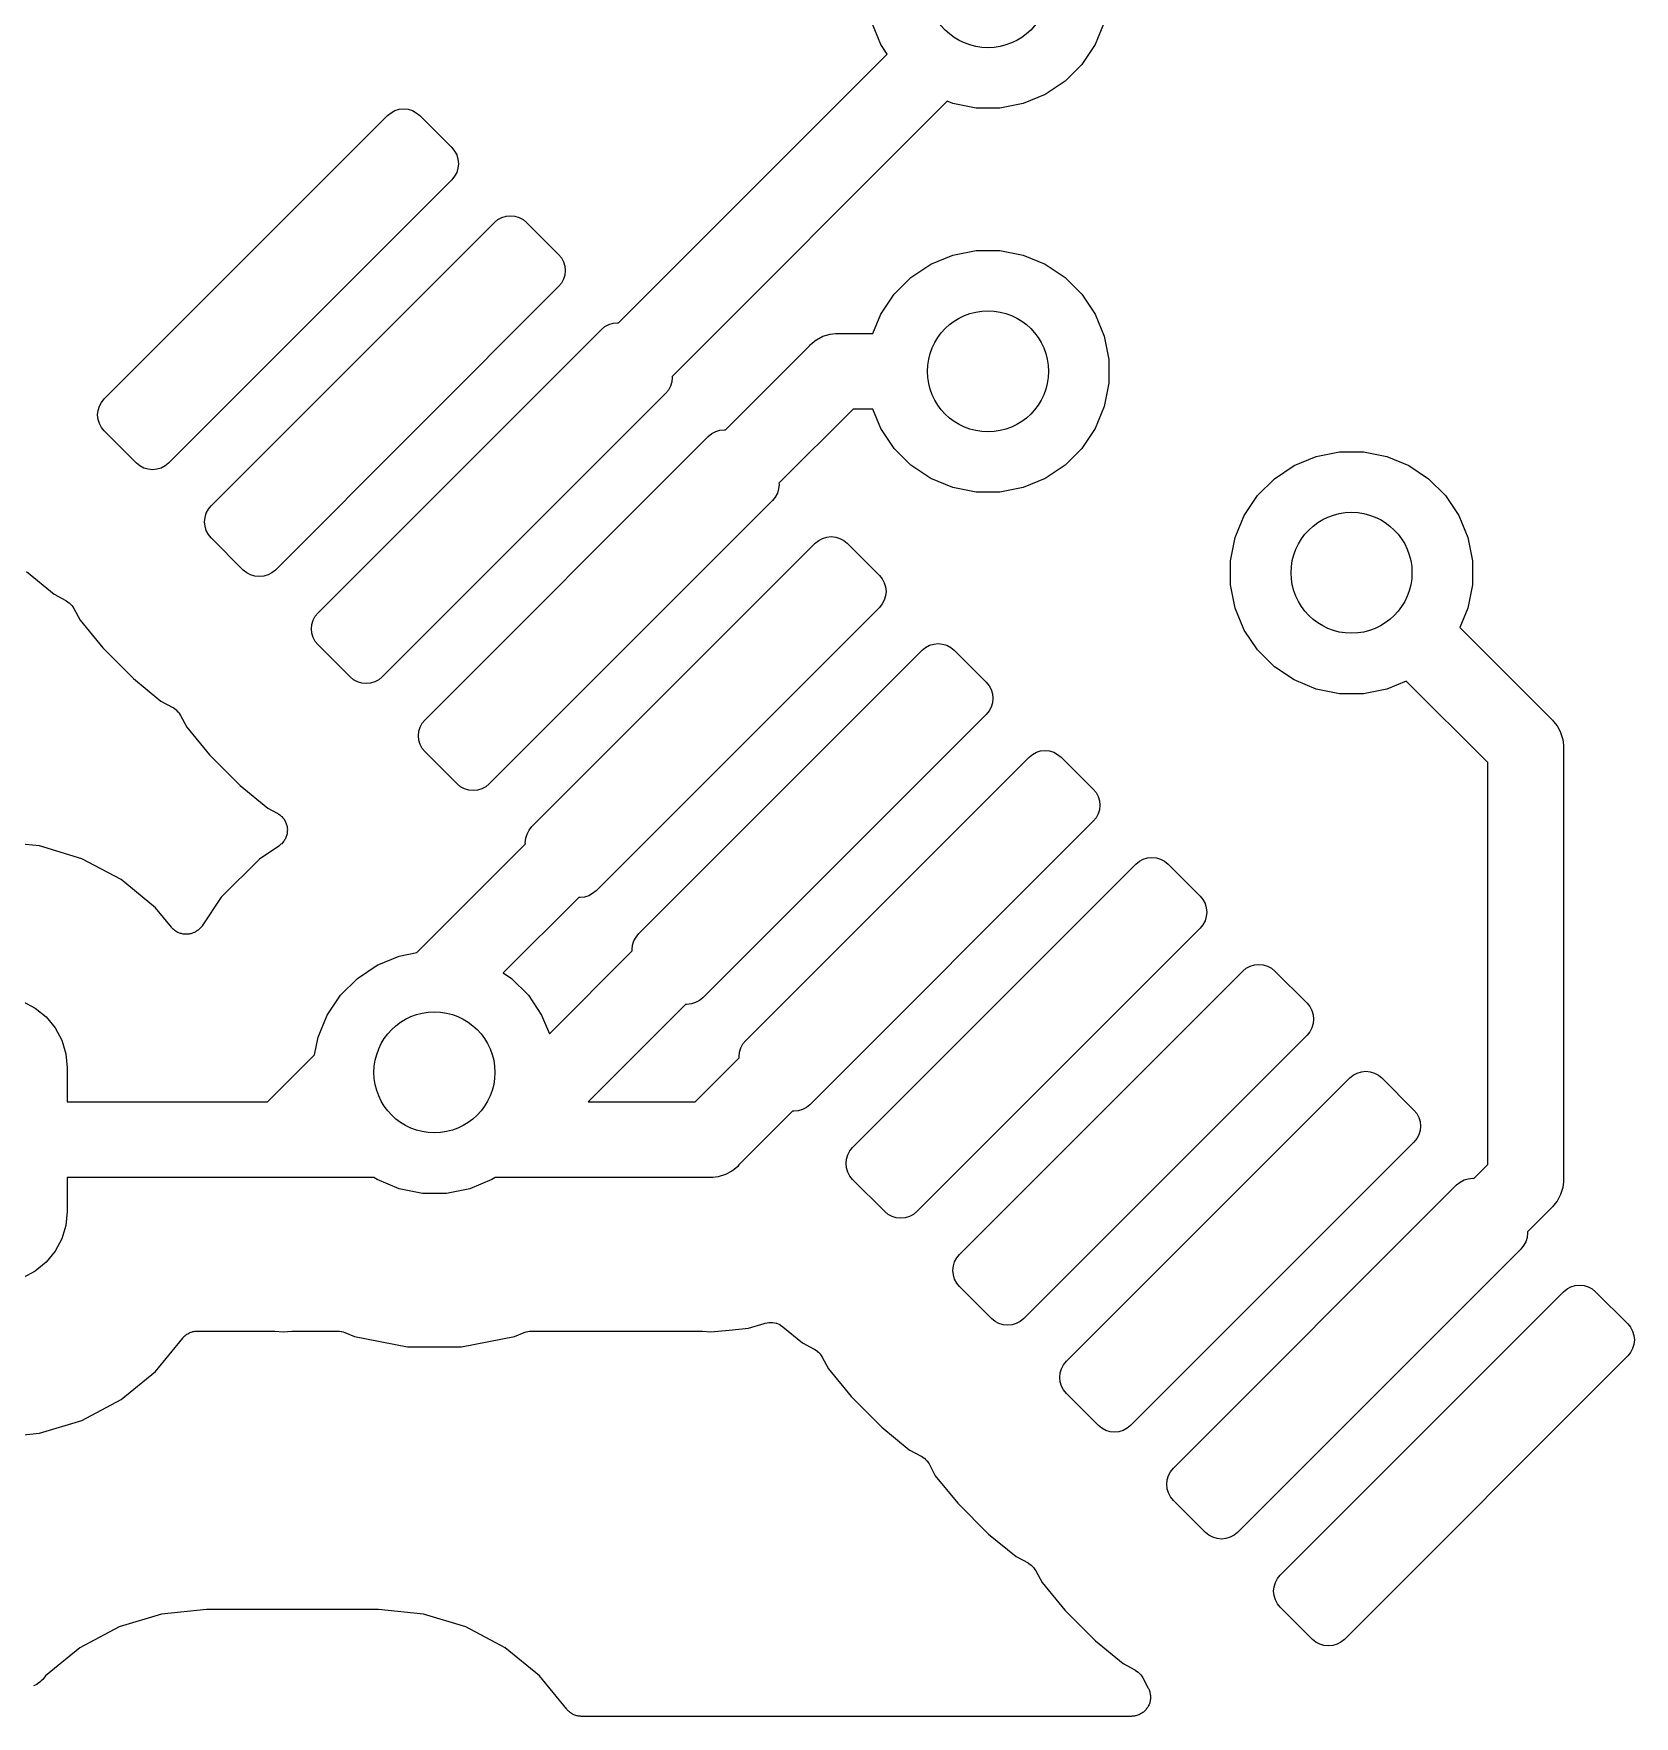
# Model space of a CAD drawing. Extents: x 1 to 139, y -76 to -1.
# Drawn here: x 15.26 to 20.55, y -71.12 to -65.56 of the extents above; entities that cross this region are included whole.
import ezdxf

# ---------------------------------------------------------------- set-up
doc = ezdxf.new("R2010")
doc.units = 0
doc.header["$MEASUREMENT"] = 0
doc.layers.add('BLACK', color=7, linetype='CONTINUOUS')

msp = doc.modelspace()

# ---------------------------------------------------------------- linework, layer by layer
at = {"layer": 'BLACK', "linetype": 'CONTINUOUS'}
for p, q in [((18.0605, -65.5945), (18.0304, -65.5217)), ((18.7996, -65.5217), (18.7695, -65.5945)), ((17.1936, -66.5148), (18.0819, -65.6265)), ((18.0819, -65.6265), (18.0605, -65.5945)), ((18.7695, -65.5945), (18.7257, -65.66)), ((18.7257, -65.66), (18.67, -65.7157)), ((18.6045, -65.7595), (18.5317, -65.7896)), ((18.67, -65.7157), (18.6045, -65.7595)), ((16.4409, -65.8199), (16.4538, -65.813)), ((16.4538, -65.813), (16.4679, -65.8087)), ((16.4679, -65.8087), (16.4825, -65.8073)), ((16.4825, -65.8073), (16.4972, -65.8087)), ((16.4972, -65.8087), (16.5113, -65.813)), ((16.5113, -65.813), (16.5242, -65.8199)), ((18.2799, -65.782), (17.3703, -66.6916)), ((18.2983, -65.7896), (18.2799, -65.782)), ((18.3756, -65.805), (18.2983, -65.7896)), ((18.4544, -65.805), (18.3756, -65.805)), ((18.5317, -65.7896), (18.4544, -65.805)), ((15.4926, -66.7662), (16.4295, -65.8293)), ((16.4295, -65.8293), (16.4409, -65.8199)), ((16.5242, -65.8199), (16.5356, -65.8293)), ((16.5356, -65.8293), (16.6416, -65.9353)), ((16.6416, -65.9353), (16.651, -65.9467)), ((16.651, -65.9467), (16.6579, -65.9597)), ((16.6579, -65.9597), (16.6622, -65.9737)), ((16.6622, -65.9737), (16.6636, -65.9884)), ((16.651, -66.03), (16.6416, -66.0414)), ((16.6579, -66.0171), (16.651, -66.03)), ((16.6622, -66.003), (16.6579, -66.0171)), ((16.6636, -65.9884), (16.6622, -66.003)), ((16.6416, -66.0414), (15.7047, -66.9783)), ((15.8462, -67.1197), (16.7831, -66.1828)), ((16.7831, -66.1828), (16.7944, -66.1735)), ((16.7944, -66.1735), (16.8074, -66.1666)), ((16.8074, -66.1666), (16.8215, -66.1623)), ((16.8215, -66.1623), (16.8361, -66.1609)), ((16.8361, -66.1609), (16.8507, -66.1623)), ((16.8507, -66.1623), (16.8648, -66.1666)), ((16.8648, -66.1666), (16.8778, -66.1735)), ((16.8778, -66.1735), (16.8891, -66.1828)), ((16.8891, -66.1828), (16.9952, -66.2889)), ((16.9952, -66.2889), (17.0045, -66.3002)), ((17.0045, -66.3002), (17.0115, -66.3132)), ((17.0115, -66.3132), (17.0157, -66.3273)), ((18.2255, -66.3205), (18.2983, -66.2904)), ((18.2983, -66.2904), (18.3756, -66.275)), ((18.3756, -66.275), (18.4544, -66.275)), ((18.4544, -66.275), (18.5317, -66.2904)), ((18.5317, -66.2904), (18.6045, -66.3205)), ((17.0115, -66.3706), (17.0045, -66.3836)), ((17.0157, -66.3565), (17.0115, -66.3706)), ((17.0157, -66.3273), (17.0172, -66.3419)), ((17.0172, -66.3419), (17.0157, -66.3565)), ((18.1043, -66.42), (18.16, -66.3643)), ((18.16, -66.3643), (18.2255, -66.3205)), ((18.6045, -66.3205), (18.67, -66.3643)), ((18.67, -66.3643), (18.7257, -66.42)), ((16.9952, -66.3949), (16.0583, -67.3319)), ((17.0045, -66.3836), (16.9952, -66.3949)), ((18.0605, -66.4855), (18.1043, -66.42)), ((18.7257, -66.42), (18.7695, -66.4855)), ((16.1997, -67.4733), (17.1366, -66.5364)), ((17.1366, -66.5364), (17.148, -66.527)), ((17.148, -66.527), (17.161, -66.5201)), ((17.161, -66.5201), (17.175, -66.5158)), ((17.175, -66.5158), (17.1897, -66.5144)), ((17.1897, -66.5144), (17.1936, -66.5148)), ((18.0338, -66.55), (18.0605, -66.4855)), ((18.7695, -66.4855), (18.7996, -66.5583)), ((17.5471, -66.8683), (17.8245, -66.5909)), ((17.8245, -66.5909), (17.8284, -66.5862)), ((17.8284, -66.5862), (17.8332, -66.5823)), ((17.8332, -66.5823), (17.8468, -66.5711)), ((17.8332, -66.5823), (17.8332, -66.5823)), ((17.8468, -66.5711), (17.8475, -66.5706)), ((17.8475, -66.5706), (17.8692, -66.559)), ((17.8692, -66.559), (17.8927, -66.5518)), ((17.8927, -66.5518), (17.9111, -66.55)), ((17.9111, -66.55), (17.9172, -66.5494)), ((17.9111, -66.55), (17.9111, -66.55)), ((17.9172, -66.5494), (17.9234, -66.55)), ((17.9234, -66.55), (18.0338, -66.55)), ((18.7996, -66.5583), (18.815, -66.6356)), ((18.815, -66.6356), (18.815, -66.7144)), ((17.3707, -66.6955), (17.3693, -66.7101)), ((17.3703, -66.6916), (17.3707, -66.6955)), ((17.3488, -66.7485), (16.4118, -67.6854)), ((17.3581, -66.7371), (17.3488, -66.7485)), ((17.365, -66.7242), (17.3581, -66.7371)), ((17.3693, -66.7101), (17.365, -66.7242)), ((18.815, -66.7144), (18.7996, -66.7917)), ((15.4706, -66.8192), (15.4721, -66.8046)), ((15.4721, -66.8046), (15.4763, -66.7905)), ((15.4763, -66.7905), (15.4833, -66.7775)), ((15.4833, -66.7775), (15.4926, -66.7662)), ((17.969, -66.8), (17.7239, -67.0451)), ((18.0338, -66.8), (17.969, -66.8)), ((18.0605, -66.8645), (18.0338, -66.8)), ((18.7996, -66.7917), (18.7695, -66.8645)), ((15.4721, -66.8338), (15.4706, -66.8192)), ((15.4763, -66.8479), (15.4721, -66.8338)), ((15.4833, -66.8609), (15.4763, -66.8479)), ((15.4926, -66.8722), (15.4833, -66.8609)), ((15.5987, -66.9783), (15.4926, -66.8722)), ((17.5145, -66.8737), (17.5286, -66.8694)), ((17.5286, -66.8694), (17.5432, -66.868)), ((17.5432, -66.868), (17.5471, -66.8683)), ((18.1043, -66.93), (18.0605, -66.8645)), ((18.7695, -66.8645), (18.7257, -66.93)), ((16.5533, -67.8268), (17.4902, -66.8899)), ((17.4902, -66.8899), (17.5015, -66.8806)), ((17.5015, -66.8806), (17.5145, -66.8737)), ((15.61, -66.9876), (15.5987, -66.9783)), ((15.7047, -66.9783), (15.6934, -66.9876)), ((18.16, -66.9857), (18.1043, -66.93)), ((18.7257, -66.93), (18.67, -66.9857)), ((19.4278, -66.9865), (19.5006, -66.9564)), ((19.5006, -66.9564), (19.5779, -66.941)), ((19.5779, -66.941), (19.6567, -66.941)), ((19.6567, -66.941), (19.734, -66.9564)), ((19.734, -66.9564), (19.8068, -66.9865)), ((15.623, -66.9946), (15.61, -66.9876)), ((15.6371, -66.9988), (15.623, -66.9946)), ((15.6517, -67.0003), (15.6371, -66.9988)), ((15.6663, -66.9988), (15.6517, -67.0003)), ((15.6804, -66.9946), (15.6663, -66.9988)), ((15.6934, -66.9876), (15.6804, -66.9946)), ((18.2255, -67.0295), (18.16, -66.9857)), ((18.2983, -67.0596), (18.2255, -67.0295)), ((18.6045, -67.0295), (18.5317, -67.0596)), ((18.67, -66.9857), (18.6045, -67.0295)), ((19.3066, -67.086), (19.3623, -67.0303)), ((19.3623, -67.0303), (19.4278, -66.9865)), ((19.8068, -66.9865), (19.8723, -67.0303)), ((19.8723, -67.0303), (19.928, -67.086)), ((17.7116, -67.0907), (17.7023, -67.1021)), ((17.7186, -67.0777), (17.7116, -67.0907)), ((17.7228, -67.0637), (17.7186, -67.0777)), ((17.7243, -67.049), (17.7228, -67.0637)), ((17.7239, -67.0451), (17.7243, -67.049)), ((18.3756, -67.075), (18.2983, -67.0596)), ((18.4544, -67.075), (18.3756, -67.075)), ((18.5317, -67.0596), (18.4544, -67.075)), ((19.2628, -67.1515), (19.3066, -67.086)), ((19.928, -67.086), (19.9718, -67.1515)), ((15.8256, -67.1581), (15.8299, -67.1441)), ((15.8299, -67.1441), (15.8368, -67.1311)), ((15.8368, -67.1311), (15.8462, -67.1197)), ((17.7023, -67.1021), (16.7654, -68.039)), ((15.8242, -67.1728), (15.8256, -67.1581)), ((15.8256, -67.1874), (15.8242, -67.1728)), ((15.8299, -67.2015), (15.8256, -67.1874)), ((15.8368, -67.2144), (15.8299, -67.2015)), ((19.2327, -67.2243), (19.2628, -67.1515)), ((19.9718, -67.1515), (20.0019, -67.2243)), ((15.8462, -67.2258), (15.8368, -67.2144)), ((15.9522, -67.3319), (15.8462, -67.2258)), ((16.9068, -68.1804), (17.8437, -67.2435)), ((17.8437, -67.2435), (17.8551, -67.2342)), ((17.8551, -67.2342), (17.8681, -67.2272)), ((17.8681, -67.2272), (17.8821, -67.223)), ((17.8821, -67.223), (17.8968, -67.2215)), ((17.8968, -67.2215), (17.9114, -67.223)), ((17.9114, -67.223), (17.9255, -67.2272)), ((17.9255, -67.2272), (17.9384, -67.2342)), ((17.9384, -67.2342), (17.9498, -67.2435)), ((17.9498, -67.2435), (18.0559, -67.3495)), ((19.2173, -67.3016), (19.2327, -67.2243)), ((20.0019, -67.2243), (20.0173, -67.3016)), ((19.2173, -67.3804), (19.2173, -67.3016)), ((20.0173, -67.3016), (20.0173, -67.3804)), ((15.2353, -67.3373), (15.3264, -67.4121)), ((15.9636, -67.3412), (15.9522, -67.3319)), ((15.9766, -67.3481), (15.9636, -67.3412)), ((15.9906, -67.3524), (15.9766, -67.3481)), ((16.0053, -67.3538), (15.9906, -67.3524)), ((16.0199, -67.3524), (16.0053, -67.3538)), ((16.034, -67.3481), (16.0199, -67.3524)), ((16.0469, -67.3412), (16.034, -67.3481)), ((16.0583, -67.3319), (16.0469, -67.3412)), ((18.0559, -67.3495), (18.0652, -67.3609)), ((18.0652, -67.3609), (18.0721, -67.3739)), ((18.0721, -67.3739), (18.0764, -67.3879)), ((15.3264, -67.4121), (15.3655, -67.4329)), ((18.0764, -67.4172), (18.0721, -67.4313)), ((18.0764, -67.3879), (18.0778, -67.4026)), ((18.0778, -67.4026), (18.0764, -67.4172)), ((19.2327, -67.4577), (19.2173, -67.3804)), ((20.0173, -67.3804), (20.0019, -67.4577)), ((15.3655, -67.4329), (15.3656, -67.433)), ((15.3656, -67.433), (15.3656, -67.433)), ((15.3656, -67.433), (15.3656, -67.433)), ((15.3656, -67.433), (15.3662, -67.4334)), ((15.3662, -67.4334), (15.3711, -67.4367)), ((15.3711, -67.4367), (15.3759, -67.4399)), ((15.3759, -67.4399), (15.3762, -67.4402)), ((15.3762, -67.4402), (15.3765, -67.4404)), ((15.3765, -67.4404), (15.3805, -67.4445)), ((15.3805, -67.4445), (15.3847, -67.4487)), ((15.3847, -67.4487), (15.3849, -67.449)), ((15.3849, -67.449), (15.3851, -67.4493)), ((15.3851, -67.4493), (15.3883, -67.4541)), ((15.3883, -67.4541), (15.3915, -67.459)), ((15.3915, -67.459), (15.4124, -67.498)), ((16.1834, -67.4976), (16.1904, -67.4847)), ((16.1904, -67.4847), (16.1997, -67.4733)), ((18.0559, -67.4556), (17.1189, -68.3925)), ((18.0652, -67.4442), (18.0559, -67.4556)), ((18.0721, -67.4313), (18.0652, -67.4442)), ((19.2628, -67.5305), (19.2327, -67.4577)), ((20.0019, -67.4577), (19.9752, -67.5221)), ((15.4124, -67.498), (15.4872, -67.5892)), ((16.1777, -67.5263), (16.1792, -67.5117)), ((16.1792, -67.541), (16.1777, -67.5263)), ((16.1792, -67.5117), (16.1834, -67.4976)), ((19.3066, -67.596), (19.2628, -67.5305)), ((19.9752, -67.5221), (20.2771, -67.824)), ((15.4872, -67.5892), (15.5888, -67.6908)), ((16.1834, -67.555), (16.1792, -67.541)), ((16.1904, -67.568), (16.1834, -67.555)), ((16.1997, -67.5794), (16.1904, -67.568)), ((16.3058, -67.6854), (16.1997, -67.5794)), ((18.1973, -67.597), (18.2086, -67.5877)), ((18.2086, -67.5877), (18.2216, -67.5808)), ((18.2216, -67.5808), (18.2357, -67.5765)), ((18.2357, -67.5765), (18.2503, -67.5751)), ((18.2503, -67.5751), (18.2649, -67.5765)), ((18.2649, -67.5765), (18.279, -67.5808)), ((18.279, -67.5808), (18.292, -67.5877)), ((18.292, -67.5877), (18.3033, -67.597)), ((19.3623, -67.6517), (19.3066, -67.596)), ((17.2604, -68.5339), (18.1973, -67.597)), ((18.3033, -67.597), (18.4094, -67.7031)), ((19.4278, -67.6955), (19.3623, -67.6517)), ((15.5888, -67.6908), (15.68, -67.7656)), ((16.3171, -67.6947), (16.3058, -67.6854)), ((16.3301, -67.7017), (16.3171, -67.6947)), ((16.3442, -67.7059), (16.3301, -67.7017)), ((16.3588, -67.7074), (16.3442, -67.7059)), ((16.3734, -67.7059), (16.3588, -67.7074)), ((16.3875, -67.7017), (16.3734, -67.7059)), ((16.4005, -67.6947), (16.3875, -67.7017)), ((16.4118, -67.6854), (16.4005, -67.6947)), ((18.4094, -67.7031), (18.4187, -67.7145)), ((19.5006, -67.7256), (19.4278, -67.6955)), ((19.7984, -67.6989), (19.734, -67.7256)), ((20.068, -67.9685), (19.7984, -67.6989)), ((18.4187, -67.7145), (18.4257, -67.7274)), ((18.4257, -67.7274), (18.4299, -67.7415)), ((18.4299, -67.7415), (18.4314, -67.7561)), ((18.4314, -67.7561), (18.4299, -67.7708)), ((19.5779, -67.741), (19.5006, -67.7256)), ((19.6567, -67.741), (19.5779, -67.741)), ((19.734, -67.7256), (19.6567, -67.741)), ((15.68, -67.7656), (15.719, -67.7865)), ((15.719, -67.7865), (15.7192, -67.7866)), ((15.7192, -67.7866), (15.7192, -67.7866)), ((15.7192, -67.7866), (15.7198, -67.7869)), ((15.7198, -67.7869), (15.7246, -67.7902)), ((15.7246, -67.7902), (15.7295, -67.7935)), ((15.7295, -67.7935), (15.7297, -67.7937)), ((15.7297, -67.7937), (15.73, -67.7939)), ((15.73, -67.7939), (15.734, -67.7981)), ((15.734, -67.7981), (15.7382, -67.8022)), ((15.7382, -67.8022), (15.7384, -67.8026)), ((15.7384, -67.8026), (15.7387, -67.8028)), ((15.7387, -67.8028), (15.7418, -67.8077)), ((15.7418, -67.8077), (15.7451, -67.8126)), ((15.7451, -67.8126), (15.766, -67.8516)), ((18.4094, -67.8092), (17.4725, -68.7461)), ((18.4187, -67.7978), (18.4094, -67.8092)), ((18.4257, -67.7848), (18.4187, -67.7978)), ((18.4299, -67.7708), (18.4257, -67.7848)), ((15.766, -67.8516), (15.8407, -67.9427)), ((16.5313, -67.8799), (16.5327, -67.8652)), ((16.5327, -67.8652), (16.537, -67.8512)), ((16.537, -67.8512), (16.5439, -67.8382)), ((16.5439, -67.8382), (16.5533, -67.8268)), ((20.2771, -67.824), (20.2818, -67.8279)), ((20.2818, -67.8279), (20.2857, -67.8326)), ((20.2857, -67.8326), (20.2974, -67.8469)), ((20.2974, -67.8469), (20.3076, -67.8659)), ((20.3076, -67.8659), (20.309, -67.8686)), ((20.309, -67.8686), (20.3162, -67.8922)), ((16.5327, -67.8945), (16.5313, -67.8799)), ((16.537, -67.9086), (16.5327, -67.8945)), ((16.5439, -67.9215), (16.537, -67.9086)), ((16.5533, -67.9329), (16.5439, -67.9215)), ((18.5752, -67.9343), (18.5892, -67.9301)), ((18.5892, -67.9301), (18.6039, -67.9286)), ((18.6039, -67.9286), (18.6185, -67.9301)), ((18.6185, -67.9301), (18.6326, -67.9343)), ((20.3162, -67.8922), (20.318, -67.9106)), ((20.318, -67.9106), (20.318, -67.9106)), ((20.318, -67.9106), (20.3186, -67.9167)), ((20.3186, -67.9167), (20.318, -67.9228)), ((20.318, -67.9228), (20.318, -69.3429)), ((15.8407, -67.9427), (15.9424, -68.0444)), ((16.6593, -68.039), (16.5533, -67.9329)), ((17.6139, -68.8875), (18.5508, -67.9506)), ((18.5508, -67.9506), (18.5622, -67.9413)), ((18.5622, -67.9413), (18.5752, -67.9343)), ((18.6326, -67.9343), (18.6455, -67.9413)), ((18.6455, -67.9413), (18.6569, -67.9506)), ((18.6569, -67.9506), (18.763, -68.0567)), ((20.068, -69.2972), (20.068, -67.9685)), ((16.6707, -68.0483), (16.6593, -68.039)), ((16.7654, -68.039), (16.754, -68.0483)), ((15.9424, -68.0444), (16.0335, -68.1192)), ((16.6837, -68.0552), (16.6707, -68.0483)), ((16.6977, -68.0595), (16.6837, -68.0552)), ((16.7124, -68.0609), (16.6977, -68.0595)), ((16.727, -68.0595), (16.7124, -68.0609)), ((16.7411, -68.0552), (16.727, -68.0595)), ((16.754, -68.0483), (16.7411, -68.0552)), ((18.763, -68.0567), (18.7723, -68.068)), ((18.7723, -68.068), (18.7792, -68.081)), ((18.7792, -68.081), (18.7835, -68.0951)), ((18.7835, -68.0951), (18.7849, -68.1097)), ((16.0335, -68.1192), (16.0645, -68.1357)), ((16.0645, -68.1357), (16.0653, -68.1362)), ((16.0653, -68.1362), (16.0678, -68.1378)), ((16.0678, -68.1378), (16.0703, -68.1393)), ((16.0703, -68.1393), (16.0729, -68.1414)), ((16.0729, -68.1414), (16.0755, -68.1432)), ((16.0755, -68.1432), (16.0776, -68.1453)), ((16.0776, -68.1453), (16.0799, -68.1472)), ((16.0799, -68.1472), (16.0819, -68.1497)), ((16.0819, -68.1497), (16.0842, -68.1521)), ((16.0842, -68.1521), (16.0858, -68.1545)), ((18.7723, -68.1514), (18.763, -68.1627)), ((18.7792, -68.1384), (18.7723, -68.1514)), ((18.7835, -68.1243), (18.7792, -68.1384)), ((18.7849, -68.1097), (18.7835, -68.1243)), ((16.0858, -68.1545), (16.0877, -68.1568)), ((16.0877, -68.1568), (16.0892, -68.1597)), ((16.0892, -68.1597), (16.0909, -68.1625)), ((16.0909, -68.1625), (16.092, -68.1652)), ((16.092, -68.1652), (16.0934, -68.1678)), ((16.0934, -68.1678), (16.0943, -68.1709)), ((16.0943, -68.1709), (16.0956, -68.174)), ((16.0959, -68.2075), (16.0952, -68.2107)), ((16.0956, -68.174), (16.0961, -68.1769)), ((16.0968, -68.2044), (16.0959, -68.2075)), ((16.0961, -68.1769), (16.097, -68.1797)), ((16.0971, -68.2014), (16.0968, -68.2044)), ((16.097, -68.1797), (16.0973, -68.1829)), ((16.0977, -68.1985), (16.0971, -68.2014)), ((16.0973, -68.1829), (16.0979, -68.1861)), ((16.0978, -68.1953), (16.0977, -68.1985)), ((16.0979, -68.1861), (16.0978, -68.1891)), ((16.0978, -68.1891), (16.0981, -68.192)), ((16.0981, -68.192), (16.0978, -68.1953)), ((16.8863, -68.2188), (16.8906, -68.2047)), ((16.8906, -68.2047), (16.8975, -68.1918)), ((16.8975, -68.1918), (16.9068, -68.1804)), ((18.763, -68.1627), (17.8261, -69.0996)), ((15.2784, -68.2439), (15.1294, -68.2292)), ((15.4187, -68.2865), (15.2784, -68.2439)), ((16.0699, -68.2445), (16.0056, -68.2875)), ((16.0722, -68.2427), (16.0699, -68.2445)), ((16.0746, -68.241), (16.0722, -68.2427)), ((16.0769, -68.2388), (16.0746, -68.241)), ((16.0795, -68.2367), (16.0769, -68.2388)), ((16.0814, -68.2344), (16.0795, -68.2367)), ((16.0834, -68.2323), (16.0814, -68.2344)), ((16.0853, -68.2296), (16.0834, -68.2323)), ((16.0873, -68.2271), (16.0853, -68.2296)), ((16.0887, -68.2245), (16.0873, -68.2271)), ((16.0904, -68.2221), (16.0887, -68.2245)), ((16.0917, -68.2191), (16.0904, -68.2221)), ((16.0932, -68.2162), (16.0917, -68.2191)), ((16.0941, -68.2134), (16.0932, -68.2162)), ((16.0952, -68.2107), (16.0941, -68.2134)), ((16.5259, -68.5966), (16.8852, -68.2373)), ((16.8848, -68.2334), (16.8863, -68.2188)), ((16.8852, -68.2373), (16.8848, -68.2334)), ((15.548, -68.3556), (15.4187, -68.2865)), ((16.0056, -68.2875), (15.8791, -68.414)), ((17.9675, -69.2411), (18.9044, -68.3041)), ((18.9044, -68.3041), (18.9158, -68.2948)), ((18.9158, -68.2948), (18.9287, -68.2879)), ((18.9287, -68.2879), (18.9428, -68.2836)), ((18.9428, -68.2836), (18.9574, -68.2822)), ((18.9574, -68.2822), (18.9721, -68.2836)), ((18.9721, -68.2836), (18.9861, -68.2879)), ((18.9861, -68.2879), (18.9991, -68.2948)), ((18.9991, -68.2948), (19.0105, -68.3041)), ((19.0105, -68.3041), (19.1165, -68.4102)), ((15.6614, -68.4486), (15.548, -68.3556)), ((15.8791, -68.414), (15.8162, -68.5081)), ((17.062, -68.4141), (16.8122, -68.6639)), ((17.0659, -68.4145), (17.062, -68.4141)), ((17.0805, -68.4131), (17.0659, -68.4145)), ((17.0946, -68.4088), (17.0805, -68.4131)), ((17.1076, -68.4019), (17.0946, -68.4088)), ((17.1189, -68.3925), (17.1076, -68.4019)), ((19.1165, -68.4102), (19.1258, -68.4216)), ((19.1258, -68.4216), (19.1328, -68.4345)), ((15.7143, -68.5131), (15.6614, -68.4486)), ((19.1328, -68.4345), (19.137, -68.4486)), ((19.137, -68.4779), (19.1328, -68.4919)), ((19.137, -68.4486), (19.1385, -68.4632)), ((19.1385, -68.4632), (19.137, -68.4779)), ((15.7164, -68.5152), (15.7143, -68.5131)), ((15.7182, -68.5175), (15.7164, -68.5152)), ((15.7208, -68.5196), (15.7182, -68.5175)), ((15.7231, -68.5219), (15.7208, -68.5196)), ((15.7255, -68.5235), (15.7231, -68.5219)), ((15.7278, -68.5254), (15.7255, -68.5235)), ((15.7306, -68.527), (15.7278, -68.5254)), ((15.7334, -68.5288), (15.7306, -68.527)), ((15.7361, -68.5299), (15.7334, -68.5288)), ((15.7387, -68.5313), (15.7361, -68.5299)), ((15.7418, -68.5323), (15.7387, -68.5313)), ((15.7448, -68.5336), (15.7418, -68.5323)), ((15.7477, -68.5341), (15.7448, -68.5336)), ((15.7505, -68.535), (15.7477, -68.5341)), ((15.7538, -68.5354), (15.7505, -68.535)), ((15.757, -68.536), (15.7538, -68.5354)), ((15.7599, -68.536), (15.757, -68.536)), ((15.7628, -68.5363), (15.7599, -68.536)), ((15.7661, -68.536), (15.7628, -68.5363)), ((15.7694, -68.5361), (15.7661, -68.536)), ((15.7722, -68.5355), (15.7694, -68.5361)), ((15.7752, -68.5352), (15.7722, -68.5355)), ((15.7783, -68.5343), (15.7752, -68.5352)), ((15.7815, -68.5337), (15.7783, -68.5343)), ((15.7842, -68.5326), (15.7815, -68.5337)), ((15.787, -68.5318), (15.7842, -68.5326)), ((15.79, -68.5303), (15.787, -68.5318)), ((15.793, -68.529), (15.79, -68.5303)), ((15.7954, -68.5274), (15.793, -68.529)), ((15.798, -68.5261), (15.7954, -68.5274)), ((15.8006, -68.524), (15.798, -68.5261)), ((15.8034, -68.5222), (15.8006, -68.524)), ((15.8054, -68.5202), (15.8034, -68.5222)), ((15.8077, -68.5183), (15.8054, -68.5202)), ((15.8098, -68.5158), (15.8077, -68.5183)), ((15.8122, -68.5135), (15.8098, -68.5158)), ((15.8138, -68.5111), (15.8122, -68.5135)), ((15.8157, -68.5089), (15.8138, -68.5111)), ((15.8162, -68.5081), (15.8157, -68.5089)), ((17.251, -68.5453), (17.2604, -68.5339)), ((19.1165, -68.5163), (18.1796, -69.4532)), ((19.1258, -68.5049), (19.1165, -68.5163)), ((19.1328, -68.4919), (19.1258, -68.5049)), ((16.4677, -68.6082), (16.5259, -68.5966)), ((16.9645, -68.8652), (17.2388, -68.5909)), ((17.2384, -68.587), (17.2398, -68.5723)), ((17.2388, -68.5909), (17.2384, -68.587)), ((17.2398, -68.5723), (17.2441, -68.5583)), ((17.2441, -68.5583), (17.251, -68.5453)), ((16.3294, -68.6821), (16.3949, -68.6383)), ((16.3949, -68.6383), (16.4677, -68.6082)), ((19.2579, -68.6577), (19.2693, -68.6484)), ((19.2693, -68.6484), (19.2823, -68.6414)), ((19.2823, -68.6414), (19.2963, -68.6372)), ((19.2963, -68.6372), (19.311, -68.6357)), ((19.311, -68.6357), (19.3256, -68.6372)), ((19.3256, -68.6372), (19.3397, -68.6414)), ((19.3397, -68.6414), (19.3526, -68.6484)), ((19.3526, -68.6484), (19.364, -68.6577)), ((16.2737, -68.7378), (16.3294, -68.6821)), ((16.8122, -68.6639), (16.8394, -68.6821)), ((16.8394, -68.6821), (16.8951, -68.7378)), ((18.321, -69.5946), (19.2579, -68.6577)), ((19.364, -68.6577), (19.4701, -68.7638)), ((15.2234, -68.7581), (15.2644, -68.78)), ((16.2299, -68.8033), (16.2737, -68.7378)), ((16.8951, -68.7378), (16.9389, -68.8033)), ((17.4482, -68.7623), (17.4341, -68.7666)), ((17.4611, -68.7554), (17.4482, -68.7623)), ((17.4725, -68.7461), (17.4611, -68.7554)), ((19.4701, -68.7638), (19.4794, -68.7751)), ((15.2644, -68.78), (15.3004, -68.8096)), ((15.3004, -68.8096), (15.33, -68.8456)), ((16.1998, -68.8761), (16.2299, -68.8033)), ((16.9389, -68.8033), (16.9645, -68.8652)), ((17.4156, -68.7677), (17.0932, -69.09)), ((17.4195, -68.768), (17.4156, -68.7677)), ((17.4341, -68.7666), (17.4195, -68.768)), ((19.4794, -68.7751), (19.4863, -68.7881)), ((19.4863, -68.7881), (19.4906, -68.8022)), ((19.4906, -68.8022), (19.492, -68.8168)), ((19.492, -68.8168), (19.4906, -68.8314)), ((15.33, -68.8456), (15.3519, -68.8866)), ((16.1882, -68.9343), (16.1998, -68.8761)), ((19.4701, -68.8698), (18.5332, -69.8067)), ((19.4794, -68.8585), (19.4701, -68.8698)), ((19.4863, -68.8455), (19.4794, -68.8585)), ((19.4906, -68.8314), (19.4863, -68.8455)), ((15.3519, -68.8866), (15.3654, -68.9312)), ((15.3654, -68.9312), (15.37, -68.9775)), ((17.592, -68.9405), (17.5934, -68.9259)), ((17.5934, -68.9259), (17.5977, -68.9118)), ((17.5977, -68.9118), (17.6046, -68.8989)), ((17.6046, -68.8989), (17.6139, -68.8875)), ((15.37, -68.9775), (15.37, -69.09)), ((16.0325, -69.09), (16.1882, -68.9343)), ((17.4468, -69.09), (17.5923, -68.9445)), ((17.5923, -68.9445), (17.592, -68.9405)), ((18.6746, -69.9482), (19.6115, -69.0112)), ((19.6115, -69.0112), (19.6229, -69.0019)), ((19.6229, -69.0019), (19.6358, -68.995)), ((19.6358, -68.995), (19.6499, -68.9907)), ((19.6499, -68.9907), (19.6645, -68.9893)), ((19.6645, -68.9893), (19.6792, -68.9907)), ((19.6792, -68.9907), (19.6932, -68.995)), ((19.6932, -68.995), (19.7062, -69.0019)), ((19.7062, -69.0019), (19.7176, -69.0112)), ((19.7176, -69.0112), (19.8236, -69.1173)), ((15.37, -69.09), (16.0325, -69.09)), ((17.0932, -69.09), (17.4468, -69.09)), ((17.7691, -69.1212), (17.5913, -69.299)), ((17.773, -69.1216), (17.7691, -69.1212)), ((17.7877, -69.1202), (17.773, -69.1216)), ((17.8017, -69.1159), (17.7877, -69.1202)), ((17.8147, -69.109), (17.8017, -69.1159)), ((17.8261, -69.0996), (17.8147, -69.109)), ((19.8236, -69.1173), (19.833, -69.1287)), ((19.833, -69.1287), (19.8399, -69.1416)), ((19.8399, -69.1416), (19.8442, -69.1557)), ((19.8399, -69.199), (19.833, -69.212)), ((19.8442, -69.185), (19.8399, -69.199)), ((19.8442, -69.1557), (19.8456, -69.1703)), ((19.8456, -69.1703), (19.8442, -69.185)), ((17.9469, -69.2795), (17.9512, -69.2654)), ((17.9512, -69.2654), (17.9581, -69.2524)), ((17.9581, -69.2524), (17.9675, -69.2411)), ((19.8236, -69.2234), (18.8867, -70.1603)), ((19.833, -69.212), (19.8236, -69.2234)), ((17.5684, -69.3194), (17.5467, -69.331)), ((17.5754, -69.3136), (17.5684, -69.3194)), ((17.5684, -69.3194), (17.5684, -69.3194)), ((17.5684, -69.3194), (17.5684, -69.3194)), ((17.5874, -69.3038), (17.5754, -69.3136)), ((17.5913, -69.299), (17.5874, -69.3038)), ((17.9455, -69.2941), (17.9469, -69.2795)), ((17.9469, -69.3087), (17.9455, -69.2941)), ((17.9512, -69.3228), (17.9469, -69.3087)), ((20.022, -69.3432), (20.068, -69.2972)), ((16.0782, -69.34), (15.37, -69.34)), ((15.37, -69.34), (15.37, -69.4525)), ((16.0843, -69.3406), (16.0782, -69.34)), ((16.0904, -69.34), (16.0843, -69.3406)), ((16.384, -69.34), (16.0904, -69.34)), ((16.3949, -69.3473), (16.384, -69.34)), ((16.4677, -69.3774), (16.3949, -69.3473)), ((16.7739, -69.3473), (16.7011, -69.3774)), ((16.7848, -69.34), (16.7739, -69.3473)), ((16.7853, -69.34), (16.7848, -69.34)), ((16.7914, -69.3406), (16.7853, -69.34)), ((16.7975, -69.34), (16.7914, -69.3406)), ((17.4925, -69.34), (16.7975, -69.34)), ((17.4986, -69.3406), (17.4925, -69.34)), ((17.5047, -69.34), (17.4986, -69.3406)), ((17.5231, -69.3382), (17.5047, -69.34)), ((17.5047, -69.34), (17.5047, -69.34)), ((17.5467, -69.331), (17.5231, -69.3382)), ((17.9581, -69.3358), (17.9512, -69.3228)), ((17.9675, -69.3471), (17.9581, -69.3358)), ((18.0735, -69.4532), (17.9675, -69.3471)), ((19.0281, -70.3017), (19.965, -69.3648)), ((19.965, -69.3648), (19.9764, -69.3555)), ((19.9764, -69.3555), (19.9894, -69.3485)), ((19.9894, -69.3485), (20.0035, -69.3443)), ((20.0035, -69.3443), (20.0181, -69.3428)), ((20.0181, -69.3428), (20.022, -69.3432)), ((20.3162, -69.3735), (20.309, -69.3971)), ((20.318, -69.3551), (20.3162, -69.3735)), ((20.318, -69.3429), (20.3186, -69.349)), ((20.3186, -69.349), (20.318, -69.3551)), ((20.318, -69.3551), (20.318, -69.3551)), ((16.545, -69.3928), (16.4677, -69.3774)), ((16.6238, -69.3928), (16.545, -69.3928)), ((16.7011, -69.3774), (16.6238, -69.3928)), ((20.2972, -69.4191), (20.2857, -69.4331)), ((20.2974, -69.4188), (20.2972, -69.4191)), ((20.309, -69.3971), (20.2974, -69.4188)), ((15.37, -69.4525), (15.3654, -69.4988)), ((18.0849, -69.4625), (18.0735, -69.4532)), ((18.0979, -69.4694), (18.0849, -69.4625)), ((18.1119, -69.4737), (18.0979, -69.4694)), ((18.1266, -69.4752), (18.1119, -69.4737)), ((18.1412, -69.4737), (18.1266, -69.4752)), ((18.1553, -69.4694), (18.1412, -69.4737)), ((18.1682, -69.4625), (18.1553, -69.4694)), ((18.1796, -69.4532), (18.1682, -69.4625)), ((20.2771, -69.4417), (20.1988, -69.52)), ((20.2818, -69.4378), (20.2771, -69.4417)), ((20.2857, -69.4331), (20.2818, -69.4378)), ((20.2857, -69.4331), (20.2857, -69.4331)), ((15.3519, -69.5434), (15.33, -69.5844)), ((15.3654, -69.4988), (15.3519, -69.5434)), ((20.1977, -69.5385), (20.1934, -69.5526)), ((20.1991, -69.5239), (20.1977, -69.5385)), ((20.1988, -69.52), (20.1991, -69.5239)), ((15.33, -69.5844), (15.3004, -69.6204)), ((18.3117, -69.606), (18.321, -69.5946)), ((20.1772, -69.5769), (19.2403, -70.5138)), ((20.1865, -69.5656), (20.1772, -69.5769)), ((20.1934, -69.5526), (20.1865, -69.5656)), ((15.2644, -69.65), (15.2234, -69.6719)), ((15.3004, -69.6204), (15.2644, -69.65)), ((18.2991, -69.6476), (18.3005, -69.633)), ((18.3005, -69.6623), (18.2991, -69.6476)), ((18.3005, -69.633), (18.3048, -69.6189)), ((18.3048, -69.6189), (18.3117, -69.606)), ((18.3048, -69.6763), (18.3005, -69.6623)), ((18.3117, -69.6893), (18.3048, -69.6763)), ((18.321, -69.7007), (18.3117, -69.6893)), ((18.4271, -69.8067), (18.321, -69.7007)), ((20.3186, -69.7184), (20.33, -69.709)), ((20.33, -69.709), (20.3429, -69.7021)), ((20.3429, -69.7021), (20.357, -69.6978)), ((20.357, -69.6978), (20.3716, -69.6964)), ((20.3716, -69.6964), (20.3863, -69.6978)), ((20.3863, -69.6978), (20.4003, -69.7021)), ((20.4003, -69.7021), (20.4133, -69.709)), ((20.4133, -69.709), (20.4247, -69.7184)), ((19.3817, -70.6553), (20.3186, -69.7184)), ((20.4247, -69.7184), (20.5307, -69.8244)), ((17.6781, -69.822), (17.6787, -69.8219)), ((17.6787, -69.8219), (17.6844, -69.8208)), ((17.6844, -69.8208), (17.6903, -69.8197)), ((17.6903, -69.8197), (17.6906, -69.8197)), ((17.6906, -69.8197), (17.6909, -69.8196)), ((17.6909, -69.8196), (17.6967, -69.8197)), ((17.6967, -69.8197), (17.7027, -69.8197)), ((17.7027, -69.8197), (17.7029, -69.8198)), ((17.7029, -69.8198), (17.7033, -69.8198)), ((17.7033, -69.8198), (17.709, -69.821)), ((17.709, -69.821), (17.7148, -69.8221)), ((18.4385, -69.8161), (18.4271, -69.8067)), ((18.4514, -69.823), (18.4385, -69.8161)), ((18.5218, -69.8161), (18.5088, -69.823)), ((18.5332, -69.8067), (18.5218, -69.8161)), ((15.6614, -69.9814), (15.7518, -69.8712)), ((15.7518, -69.8712), (15.7524, -69.8705)), ((15.7524, -69.8705), (15.7544, -69.8686)), ((15.7544, -69.8686), (15.7561, -69.8664)), ((15.7561, -69.8664), (15.7588, -69.8643)), ((15.7588, -69.8643), (15.7612, -69.8619)), ((15.7612, -69.8619), (15.7636, -69.8604)), ((15.7636, -69.8604), (15.7657, -69.8586)), ((15.7657, -69.8586), (15.7688, -69.857)), ((15.7688, -69.857), (15.7716, -69.8551)), ((15.7716, -69.8551), (15.7742, -69.8541)), ((15.7742, -69.8541), (15.7767, -69.8528)), ((15.7767, -69.8528), (15.78, -69.8518)), ((15.78, -69.8518), (15.7831, -69.8505)), ((15.7831, -69.8505), (15.7859, -69.85)), ((15.7859, -69.85), (15.7886, -69.8492)), ((15.7886, -69.8492), (15.792, -69.8489)), ((15.792, -69.8489), (15.7953, -69.8482)), ((15.7953, -69.8482), (15.7981, -69.8483)), ((15.7981, -69.8483), (15.8009, -69.848)), ((15.8009, -69.848), (16.0501, -69.848)), ((16.0501, -69.848), (16.051, -69.848)), ((16.051, -69.848), (16.0536, -69.8483)), ((16.0536, -69.8483), (16.0563, -69.8483)), ((16.0563, -69.8483), (16.0843, -69.8511)), ((16.0843, -69.8511), (16.1123, -69.8483)), ((16.1123, -69.8483), (16.1132, -69.8482)), ((16.1132, -69.8482), (16.1159, -69.8483)), ((16.1159, -69.8483), (16.1185, -69.848)), ((16.1185, -69.848), (16.2637, -69.848)), ((16.2637, -69.848), (16.2638, -69.848)), ((16.2638, -69.848), (16.2638, -69.848)), ((16.2638, -69.848), (16.2638, -69.848)), ((16.2638, -69.848), (16.2646, -69.848)), ((16.2646, -69.848), (16.2703, -69.8487)), ((16.2703, -69.8487), (16.2761, -69.8492)), ((16.2761, -69.8492), (16.2765, -69.8493)), ((16.2765, -69.8493), (16.2769, -69.8494)), ((16.2769, -69.8494), (16.2824, -69.8511)), ((16.2824, -69.8511), (16.288, -69.8528)), ((16.288, -69.8528), (16.3195, -69.8659)), ((16.3195, -69.8659), (16.495, -69.9008)), ((16.6738, -69.9008), (16.8493, -69.8659)), ((16.8493, -69.8659), (16.8808, -69.8528)), ((16.8808, -69.8528), (16.8809, -69.8528)), ((16.8809, -69.8528), (16.8816, -69.8525)), ((16.8809, -69.8528), (16.8809, -69.8528)), ((16.8809, -69.8528), (16.8809, -69.8528)), ((16.8816, -69.8525), (16.8872, -69.8509)), ((16.8872, -69.8509), (16.8928, -69.8492)), ((16.8928, -69.8492), (16.8932, -69.8492)), ((16.8932, -69.8492), (16.8935, -69.8491)), ((16.8935, -69.8491), (16.8993, -69.8486)), ((16.8993, -69.8486), (16.9051, -69.848)), ((16.9051, -69.848), (17.4644, -69.848)), ((17.4644, -69.848), (17.4653, -69.848)), ((17.4653, -69.848), (17.468, -69.8483)), ((17.468, -69.8483), (17.4706, -69.8483)), ((17.4706, -69.8483), (17.4986, -69.8511)), ((17.4986, -69.8511), (17.5588, -69.8451)), ((17.5588, -69.8451), (17.6227, -69.8388)), ((17.5588, -69.8451), (17.5588, -69.8451)), ((17.6227, -69.8388), (17.6753, -69.8229)), ((17.6753, -69.8229), (17.6778, -69.8221)), ((17.6753, -69.8229), (17.6753, -69.8229)), ((17.6778, -69.8221), (17.6781, -69.822)), ((17.6781, -69.822), (17.6781, -69.822)), ((17.6781, -69.822), (17.6781, -69.822)), ((17.7148, -69.8221), (17.7151, -69.8223)), ((17.7151, -69.8223), (17.7154, -69.8223)), ((17.7154, -69.8223), (17.7208, -69.8247)), ((17.7208, -69.8247), (17.7262, -69.8269)), ((17.7262, -69.8269), (17.7265, -69.8271)), ((17.7265, -69.8271), (17.7268, -69.8272)), ((17.7268, -69.8272), (17.7317, -69.8306)), ((17.7317, -69.8306), (17.7365, -69.8338)), ((17.7365, -69.8338), (17.8013, -69.8869)), ((18.4655, -69.8273), (18.4514, -69.823)), ((18.4801, -69.8287), (18.4655, -69.8273)), ((18.4948, -69.8273), (18.4801, -69.8287)), ((18.5088, -69.823), (18.4948, -69.8273)), ((20.5307, -69.8244), (20.5401, -69.8358)), ((20.5401, -69.8358), (20.547, -69.8487)), ((20.547, -69.8487), (20.5513, -69.8628)), ((20.5513, -69.8628), (20.5527, -69.8775)), ((20.5527, -69.8775), (20.5513, -69.8921)), ((16.495, -69.9008), (16.6738, -69.9008)), ((17.8013, -69.8869), (17.8403, -69.9078)), ((17.8403, -69.9078), (17.8405, -69.9079)), ((17.8405, -69.9079), (17.8405, -69.9079)), ((17.8405, -69.9079), (17.8411, -69.9082)), ((17.8411, -69.9082), (17.8459, -69.9115)), ((17.8459, -69.9115), (17.8508, -69.9148)), ((17.8508, -69.9148), (17.851, -69.9151)), ((17.851, -69.9151), (17.8513, -69.9153)), ((17.8513, -69.9153), (17.8553, -69.9194)), ((17.8553, -69.9194), (17.8595, -69.9236)), ((17.8595, -69.9236), (17.8597, -69.9239)), ((17.8597, -69.9239), (17.86, -69.9241)), ((17.86, -69.9241), (17.8631, -69.929)), ((17.8631, -69.929), (17.8664, -69.9339)), ((20.5307, -69.9305), (19.5938, -70.8674)), ((20.5401, -69.9191), (20.5307, -69.9305)), ((20.547, -69.9062), (20.5401, -69.9191)), ((20.5513, -69.8921), (20.547, -69.9062)), ((15.548, -70.0744), (15.6614, -69.9814)), ((17.8664, -69.9339), (17.8873, -69.9729)), ((17.8873, -69.9729), (17.9621, -70.064)), ((18.6526, -70.0012), (18.6541, -69.9866)), ((18.6541, -69.9866), (18.6583, -69.9725)), ((18.6583, -69.9725), (18.6653, -69.9595)), ((18.6653, -69.9595), (18.6746, -69.9482)), ((18.6541, -70.0158), (18.6526, -70.0012)), ((18.6583, -70.0299), (18.6541, -70.0158)), ((18.6653, -70.0429), (18.6583, -70.0299)), ((18.6746, -70.0542), (18.6653, -70.0429)), ((15.4187, -70.1435), (15.548, -70.0744)), ((17.9621, -70.064), (18.0637, -70.1657)), ((18.7806, -70.1603), (18.6746, -70.0542)), ((15.2784, -70.1861), (15.4187, -70.1435)), ((15.1294, -70.2008), (15.2784, -70.1861)), ((18.0637, -70.1657), (18.1549, -70.2405)), ((18.792, -70.1696), (18.7806, -70.1603)), ((18.805, -70.1766), (18.792, -70.1696)), ((18.819, -70.1808), (18.805, -70.1766)), ((18.8337, -70.1823), (18.819, -70.1808)), ((18.8483, -70.1808), (18.8337, -70.1823)), ((18.8624, -70.1766), (18.8483, -70.1808)), ((18.8753, -70.1696), (18.8624, -70.1766)), ((18.8867, -70.1603), (18.8753, -70.1696)), ((18.1549, -70.2405), (18.1939, -70.2614)), ((18.1939, -70.2614), (18.194, -70.2614)), ((18.194, -70.2614), (18.194, -70.2614)), ((18.194, -70.2614), (18.194, -70.2614)), ((18.194, -70.2614), (18.1947, -70.2618)), ((18.1947, -70.2618), (18.1995, -70.2651)), ((18.1995, -70.2651), (18.2043, -70.2683)), ((18.2043, -70.2683), (18.2046, -70.2686)), ((18.2046, -70.2686), (18.2049, -70.2688)), ((18.2049, -70.2688), (18.2089, -70.2729)), ((18.2089, -70.2729), (18.2131, -70.2771)), ((18.2131, -70.2771), (18.2133, -70.2774)), ((18.2133, -70.2774), (18.2135, -70.2777)), ((18.2135, -70.2777), (18.2167, -70.2826)), ((18.2167, -70.2826), (18.22, -70.2874)), ((18.22, -70.2874), (18.2408, -70.3265)), ((19.0119, -70.326), (19.0188, -70.3131)), ((19.0188, -70.3131), (19.0281, -70.3017)), ((18.2408, -70.3265), (18.3156, -70.4176)), ((19.0062, -70.3547), (19.0076, -70.3401)), ((19.0076, -70.3694), (19.0062, -70.3547)), ((19.0076, -70.3401), (19.0119, -70.326)), ((19.0119, -70.3834), (19.0076, -70.3694)), ((18.3156, -70.4176), (18.4173, -70.5193)), ((19.0188, -70.3964), (19.0119, -70.3834)), ((19.0281, -70.4078), (19.0188, -70.3964)), ((19.1342, -70.5138), (19.0281, -70.4078)), ((18.4173, -70.5193), (18.5084, -70.594)), ((19.1456, -70.5232), (19.1342, -70.5138)), ((19.1585, -70.5301), (19.1456, -70.5232)), ((19.1726, -70.5344), (19.1585, -70.5301)), ((19.1872, -70.5358), (19.1726, -70.5344)), ((19.2019, -70.5344), (19.1872, -70.5358)), ((19.2159, -70.5301), (19.2019, -70.5344)), ((19.2289, -70.5232), (19.2159, -70.5301)), ((19.2403, -70.5138), (19.2289, -70.5232)), ((18.5084, -70.594), (18.5474, -70.6149)), ((18.5474, -70.6149), (18.5476, -70.615)), ((18.5476, -70.615), (18.5476, -70.615)), ((18.5476, -70.615), (18.5482, -70.6153)), ((18.5482, -70.6153), (18.553, -70.6186)), ((18.553, -70.6186), (18.5579, -70.6219)), ((18.5579, -70.6219), (18.5581, -70.6222)), ((18.5581, -70.6222), (18.5584, -70.6224)), ((18.5584, -70.6224), (18.5624, -70.6265)), ((18.5624, -70.6265), (18.5666, -70.6307)), ((18.5666, -70.6307), (18.5668, -70.631)), ((18.5668, -70.631), (18.5671, -70.6312)), ((18.5671, -70.6312), (18.5703, -70.6361)), ((18.5703, -70.6361), (18.5735, -70.641)), ((18.5735, -70.641), (18.5944, -70.68)), ((19.3724, -70.6666), (19.3817, -70.6553)), ((18.5944, -70.68), (18.6692, -70.7712)), ((19.3597, -70.7083), (19.3612, -70.6937)), ((19.3612, -70.7229), (19.3597, -70.7083)), ((19.3612, -70.6937), (19.3654, -70.6796)), ((19.3654, -70.6796), (19.3724, -70.6666)), ((19.3654, -70.737), (19.3612, -70.7229)), ((19.3724, -70.75), (19.3654, -70.737)), ((19.3817, -70.7613), (19.3724, -70.75)), ((19.4878, -70.8674), (19.3817, -70.7613)), ((15.6816, -70.7839), (15.5413, -70.8265)), ((15.8306, -70.7692), (15.6816, -70.7839)), ((16.3994, -70.7692), (15.8306, -70.7692)), ((16.5484, -70.7839), (16.3994, -70.7692)), ((16.6887, -70.8265), (16.5484, -70.7839)), ((18.6692, -70.7712), (18.7708, -70.8728)), ((15.5413, -70.8265), (15.412, -70.8956)), ((16.818, -70.8956), (16.6887, -70.8265)), ((18.7708, -70.8728), (18.862, -70.9476)), ((19.4991, -70.8767), (19.4878, -70.8674)), ((19.5121, -70.8837), (19.4991, -70.8767)), ((19.5825, -70.8767), (19.5695, -70.8837)), ((19.5938, -70.8674), (19.5825, -70.8767)), ((15.412, -70.8956), (15.2986, -70.9886)), ((16.9314, -70.9886), (16.818, -70.8956)), ((19.5262, -70.8879), (19.5121, -70.8837)), ((19.5408, -70.8894), (19.5262, -70.8879)), ((19.5554, -70.8879), (19.5408, -70.8894)), ((19.5695, -70.8837), (19.5554, -70.8879)), ((15.2986, -70.9886), (15.2891, -71.0002)), ((17.0218, -71.0988), (16.9314, -70.9886)), ((18.862, -70.9476), (18.901, -70.9685)), ((18.901, -70.9685), (18.9011, -70.9685)), ((18.9011, -70.9685), (18.9011, -70.9685)), ((18.9011, -70.9685), (18.9012, -70.9685)), ((18.9012, -70.9685), (18.9018, -70.9689)), ((18.9018, -70.9689), (18.9066, -70.9722)), ((18.9066, -70.9722), (18.9114, -70.9755)), ((18.9114, -70.9755), (18.9117, -70.9757)), ((18.9117, -70.9757), (18.912, -70.9759)), ((18.912, -70.9759), (18.916, -70.98)), ((18.916, -70.98), (18.9202, -70.9842)), ((18.9202, -70.9842), (18.9204, -70.9845)), ((18.9204, -70.9845), (18.9206, -70.9848)), ((18.9206, -70.9848), (18.9238, -70.9897)), ((18.9238, -70.9897), (18.9271, -70.9945)), ((15.2637, -71.0185), (15.2581, -71.0208)), ((15.2692, -71.0163), (15.2637, -71.0185)), ((15.2694, -71.0162), (15.2692, -71.0163)), ((15.2696, -71.0161), (15.2694, -71.0162)), ((15.2747, -71.0128), (15.2696, -71.0161)), ((15.2796, -71.0095), (15.2747, -71.0128)), ((15.2798, -71.0094), (15.2796, -71.0095)), ((15.2799, -71.0093), (15.2798, -71.0094)), ((15.2843, -71.005), (15.2799, -71.0093)), ((15.2885, -71.0009), (15.2843, -71.005)), ((15.2888, -71.0006), (15.2885, -71.0009)), ((15.2891, -71.0002), (15.2888, -71.0006)), ((15.2888, -71.0006), (15.2888, -71.0006)), ((15.2888, -71.0006), (15.2888, -71.0006)), ((18.9271, -70.9945), (18.9453, -71.0286)), ((18.9453, -71.0286), (18.9457, -71.0294)), ((18.9457, -71.0294), (18.9468, -71.0321)), ((18.9468, -71.0321), (18.9481, -71.0347)), ((18.9481, -71.0347), (18.9491, -71.0378)), ((18.9491, -71.0378), (18.9503, -71.0409)), ((18.9503, -71.0409), (18.9508, -71.0438)), ((18.9508, -71.0438), (18.9516, -71.0466)), ((17.0238, -71.1008), (17.0218, -71.0988)), ((17.0255, -71.1029), (17.0238, -71.1008)), ((18.9359, -71.1013), (18.934, -71.1036)), ((18.938, -71.0992), (18.9359, -71.1013)), ((18.9398, -71.0965), (18.938, -71.0992)), ((18.9419, -71.094), (18.9398, -71.0965)), ((18.9433, -71.0914), (18.9419, -71.094)), ((18.945, -71.089), (18.9433, -71.0914)), ((18.9462, -71.086), (18.945, -71.089)), ((18.9478, -71.0831), (18.9462, -71.086)), ((18.9487, -71.0803), (18.9478, -71.0831)), ((18.9498, -71.0776), (18.9487, -71.0803)), ((18.9505, -71.0744), (18.9498, -71.0776)), ((18.9515, -71.0713), (18.9505, -71.0744)), ((18.9518, -71.0683), (18.9515, -71.0713)), ((18.9516, -71.0466), (18.9519, -71.0498)), ((18.9524, -71.0654), (18.9518, -71.0683)), ((18.9519, -71.0498), (18.9525, -71.053)), ((18.9528, -71.0589), (18.9524, -71.0622)), ((18.9524, -71.0622), (18.9524, -71.0654)), ((18.9525, -71.053), (18.9525, -71.056)), ((18.9525, -71.056), (18.9528, -71.0589)), ((17.0281, -71.1051), (17.0255, -71.1029)), ((17.0306, -71.1076), (17.0281, -71.1051)), ((17.0329, -71.1091), (17.0306, -71.1076)), ((17.035, -71.1109), (17.0329, -71.1091)), ((17.038, -71.1125), (17.035, -71.1109)), ((17.0409, -71.1144), (17.038, -71.1125)), ((17.0434, -71.1155), (17.0409, -71.1144)), ((17.0459, -71.1169), (17.0434, -71.1155)), ((17.0491, -71.1179), (17.0459, -71.1169)), ((17.0523, -71.1192), (17.0491, -71.1179)), ((17.055, -71.1198), (17.0523, -71.1192)), ((17.0577, -71.1206), (17.055, -71.1198)), ((17.0611, -71.121), (17.0577, -71.1206)), ((17.0644, -71.1217), (17.0611, -71.121)), ((17.0672, -71.1217), (17.0644, -71.1217)), ((17.07, -71.122), (17.0672, -71.1217)), ((17.0709, -71.122), (17.07, -71.122)), ((18.8893, -71.122), (17.0709, -71.122)), ((18.8922, -71.1217), (18.8893, -71.122)), ((18.8952, -71.1217), (18.8922, -71.1217)), ((18.8983, -71.1211), (18.8952, -71.1217)), ((18.9016, -71.1208), (18.8983, -71.1211)), ((18.9044, -71.1199), (18.9016, -71.1208)), ((18.9073, -71.1194), (18.9044, -71.1199)), ((18.9103, -71.1182), (18.9073, -71.1194)), ((18.9135, -71.1172), (18.9103, -71.1182)), ((18.9161, -71.1158), (18.9135, -71.1172)), ((18.9188, -71.1147), (18.9161, -71.1158)), ((18.9215, -71.1129), (18.9188, -71.1147)), ((18.9244, -71.1114), (18.9215, -71.1129)), ((18.9267, -71.1095), (18.9244, -71.1114)), ((18.9292, -71.1079), (18.9267, -71.1095)), ((18.9315, -71.1056), (18.9292, -71.1079)), ((18.934, -71.1036), (18.9315, -71.1056))]:
    msp.add_line(p, q, dxfattribs=at)
at = {"layer": 'BLACK'}
for centre in [(18.415, -65.405), (18.415, -66.675), (19.6173, -67.341), (16.5844, -68.9928)]:
    msp.add_circle(centre, 0.2, dxfattribs=at)

doc.saveas('drawing.dxf')
